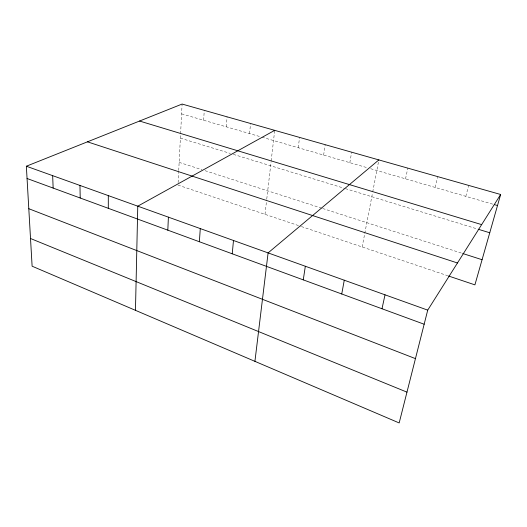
<?xml version="1.0" encoding="UTF-8"?>
<svg xmlns="http://www.w3.org/2000/svg" width="527" height="527" viewBox="0 0 527 527"><rect width="100%" height="100%" fill="white"/><g stroke="black" fill="none" stroke-linecap="round" stroke-linejoin="round"><path stroke-width="0.4" stroke-dasharray="2.63 1.98" d="M178.119 182.658L178.693 171.295M178.732 170.484L182.098 104.056M203.626 120.255L204.278 110.354M226.267 126.823L227.091 116.829M249.561 133.581L250.556 123.489M264.995 214.324L266.682 199.74M266.774 198.929L271.089 161.69M271.181 160.88L274.712 130.347M298.216 147.698L299.586 137.409M323.631 155.076L325.212 144.681M349.823 162.678L351.628 152.184M362.168 246.979L372.563 192.73M372.714 191.94L378.86 159.912M405.533 178.844L407.819 168.133M435.183 187.447L437.739 176.624M465.822 196.334L468.661 185.405M181.604 113.865L261.161 136.948M261.932 137.172L367.569 167.823M370.652 168.719L493.641 204.41M180.372 138.16L230.339 153.443M233.382 154.371L344.599 188.383M345.376 188.62L477.376 228.981M179.147 162.369L201.953 169.694M205.069 170.695L321.925 208.251M322.689 208.494L462.713 253.5M177.994 185.089L300.621 226.294M301.391 226.557L447.726 275.726"/><path stroke-width="0.79" d="M108.305 208.317L108.312 195.609M135.465 310.337L137.771 206.169L274.712 130.347M167.817 230.161L168.403 217.15M199.377 241.741L200.28 228.586M232.229 253.797L233.487 240.49M254.923 361.351L268.098 252.901L378.86 159.912M303.269 279.87L305.331 266.247M341.74 293.987L344.263 280.206M381.996 308.763L385.02 294.824M500.65 194.489L427.726 310.133L399.17 422.944L32.114 266.201L26.35 166.222L182.098 104.056L500.65 194.489L474.913 284.863L448.503 275.99M494.412 204.634L497.508 205.53M139.55 121.039L481.645 224.621M478.147 229.219L489.748 232.769M462.713 253.5L482.073 259.719M87.442 141.835L457.456 262.98M26.35 166.222L427.726 310.133M27.055 178.501L424.156 324.23M28.801 208.712L415.447 358.623M30.513 238.507L406.963 392.134M52.66 175.656L53.148 188.073M79.966 185.445L80.209 198.007"/></g></svg>
